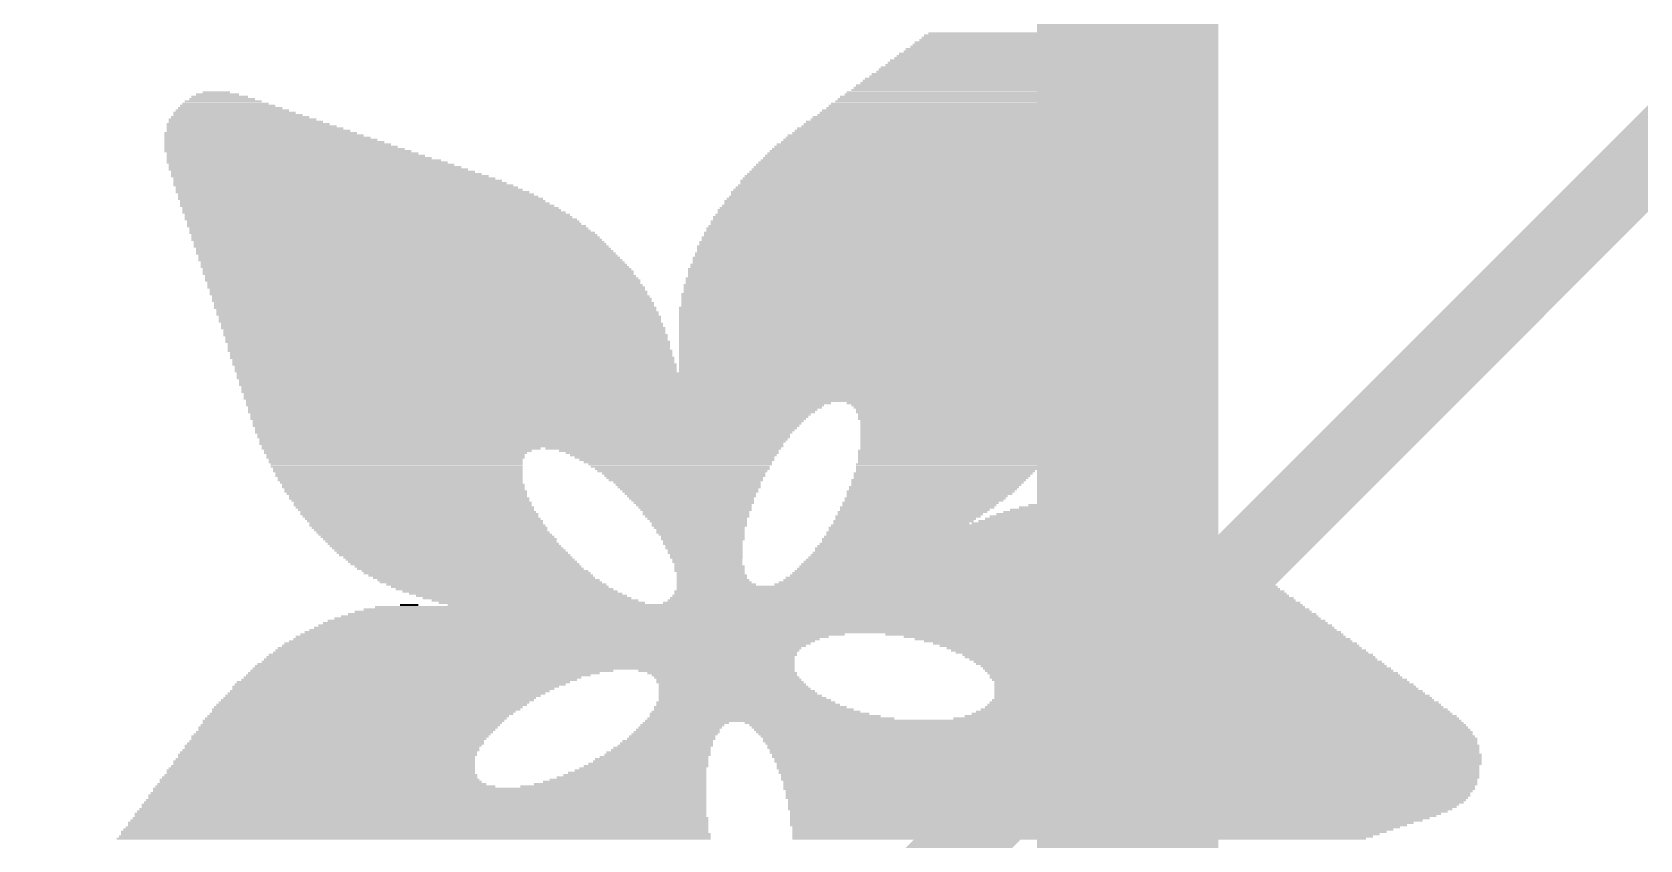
# Model space of a CAD drawing. Extents: x -0.1 to 50.9, y -0.1 to 23.
# Drawn here: x 2.67 to 8.07, y 10.89 to 13.6 of the extents above; entities that cross this region are included whole.
import ezdxf

# ---------------------------------------------------------------- set-up
doc = ezdxf.new("R2010")
doc.units = 0
for name, color, linetype in [('1', 12, 'CONTINUOUS'), ('16', 132, 'CONTINUOUS'), ('22', 6, 'CONTINUOUS')]:
    doc.layers.add(name, color=color, linetype=linetype)

# ---------------------------------------------------------------- blocks, each defined once
blk = doc.blocks.new('RECT')
blk.add_solid([(-0.5, -0.5), (0.5, -0.5), (-0.5, 0.5), (0.5, 0.5)])

msp = doc.modelspace()

# ---------------------------------------------------------------- linework, layer by layer
at = {"layer": '1', "const_width": 0.254}
msp.add_lwpolyline([(9.271, 14.351), (2.54, 7.62)], dxfattribs=at)
at = {"layer": '16', "const_width": 0.6096}
msp.add_lwpolyline([(6.35, 19.05), (6.35, 9.398)], dxfattribs=at)

# ---------------------------------------------------------------- block references
at = {"layer": '22'}
for p, xscale, yscale in [((5.9436, 13.561), 0.6324, 0.0077), ((5.9474, 13.5687), 0.6248, 0.0076), ((5.955, 13.5763), 0.6096, 0.0076), ((5.9588, 13.5839), 0.6019, 0.0076), ((5.9627, 13.5915), 0.5943, 0.0076), ((5.9703, 13.5991), 0.5791, 0.0077), ((5.9055, 13.5077), 0.7086, 0.0076), ((5.9131, 13.5153), 0.6934, 0.0076), ((5.9169, 13.5229), 0.6858, 0.0077), ((5.9207, 13.5306), 0.6781, 0.0076), ((5.9284, 13.5382), 0.6629, 0.0076), ((5.9322, 13.5458), 0.6553, 0.0076), ((5.9398, 13.5534), 0.64, 0.0076), ((5.8712, 13.4544), 0.7772, 0.0076), ((5.875, 13.462), 0.7696, 0.0076), ((5.8826, 13.4696), 0.7543, 0.0076), ((5.8864, 13.4772), 0.7467, 0.0076), ((5.8902, 13.4848), 0.7391, 0.0077), ((5.8979, 13.4925), 0.7239, 0.0076), ((5.9017, 13.5001), 0.7162, 0.0076), ((3.2881, 13.401), 0.0915, 0.0076), ((5.8331, 13.401), 0.8534, 0.0076), ((5.8407, 13.4087), 0.8382, 0.0077), ((5.8445, 13.4163), 0.8305, 0.0076), ((5.8483, 13.4239), 0.8229, 0.0076), ((5.8559, 13.4315), 0.8077, 0.0076), ((5.8598, 13.4391), 0.8001, 0.0076), ((5.8636, 13.4467), 0.7924, 0.0077), ((3.3338, 13.3477), 0.3505, 0.0076), ((3.3262, 13.3553), 0.3201, 0.0076), ((3.3185, 13.3629), 0.2896, 0.0076), ((3.3109, 13.3706), 0.259, 0.0077), ((3.3071, 13.3782), 0.221, 0.0076), ((3.2995, 13.3858), 0.1905, 0.0076), ((3.2919, 13.3934), 0.1447, 0.0076), ((5.7988, 13.3477), 0.922, 0.0076), ((5.8026, 13.3553), 0.9144, 0.0076), ((5.8064, 13.3629), 0.9067, 0.0076), ((5.814, 13.3706), 0.8915, 0.0077), ((5.8178, 13.3782), 0.8839, 0.0076), ((5.8216, 13.3858), 0.8763, 0.0076), ((5.8293, 13.3934), 0.861, 0.0076), ((3.3947, 13.2944), 0.5486, 0.0077), ((3.4062, 13.2867), 0.5715, 0.0076), ((3.3757, 13.3096), 0.4953, 0.0076), ((3.3871, 13.302), 0.5182, 0.0076), ((3.3681, 13.3172), 0.4649, 0.0076), ((3.349, 13.3325), 0.4114, 0.0077), ((3.3605, 13.3248), 0.4343, 0.0076), ((3.3414, 13.3401), 0.381, 0.0076), ((5.7569, 13.2867), 1.0058, 0.0076), ((5.7607, 13.2944), 0.9982, 0.0077), ((5.7645, 13.302), 0.9906, 0.0076), ((5.7721, 13.3096), 0.9753, 0.0076), ((5.7759, 13.3172), 0.9677, 0.0076), ((5.7835, 13.3248), 0.9525, 0.0076), ((5.7874, 13.3325), 0.9448, 0.0077), ((5.7912, 13.3401), 0.9372, 0.0076), ((3.4367, 13.2639), 0.6477, 0.0076), ((3.4595, 13.2486), 0.6934, 0.0076), ((3.471, 13.241), 0.7163, 0.0076), ((3.4481, 13.2563), 0.6705, 0.0077), ((3.4824, 13.2334), 0.7391, 0.0076), ((3.4176, 13.2791), 0.5944, 0.0076), ((3.429, 13.2715), 0.6172, 0.0076), ((5.7226, 13.2334), 1.0744, 0.0076), ((5.7264, 13.241), 1.0668, 0.0076), ((5.7302, 13.2486), 1.0591, 0.0076), ((5.734, 13.2563), 1.0515, 0.0077), ((5.7416, 13.2639), 1.0363, 0.0076), ((5.7454, 13.2715), 1.0287, 0.0076), ((5.7493, 13.2791), 1.021, 0.0076), ((3.4938, 13.2258), 0.762, 0.0076), ((3.5052, 13.2182), 0.7848, 0.0077), ((3.5281, 13.2029), 0.8306, 0.0076), ((3.5167, 13.2105), 0.8077, 0.0076), ((3.5433, 13.1953), 0.8458, 0.0076), ((3.5548, 13.1877), 0.8687, 0.0076), ((3.5662, 13.1801), 0.8915, 0.0077), ((5.6922, 13.1801), 1.1353, 0.0077), ((5.6959, 13.1877), 1.1277, 0.0076), ((5.6997, 13.1953), 1.1201, 0.0076), ((5.7035, 13.2029), 1.1125, 0.0076), ((5.7073, 13.2105), 1.1049, 0.0076), ((5.7112, 13.2182), 1.0972, 0.0077), ((5.715, 13.2258), 1.0896, 0.0076), ((3.5814, 13.1724), 0.922, 0.0076), ((3.5929, 13.1648), 0.9449, 0.0076), ((3.608, 13.1572), 0.9601, 0.0076), ((3.6195, 13.1496), 0.983, 0.0076), ((3.631, 13.142), 1.0059, 0.0077), ((3.6576, 13.1267), 1.044, 0.0076), ((3.6462, 13.1343), 1.0211, 0.0076), ((5.6654, 13.1267), 1.1887, 0.0076), ((5.6692, 13.1343), 1.1811, 0.0076), ((5.6731, 13.142), 1.1734, 0.0077), ((5.6769, 13.1496), 1.1658, 0.0076), ((5.6807, 13.1572), 1.1582, 0.0076), ((5.6845, 13.1648), 1.1506, 0.0076), ((5.6883, 13.1724), 1.143, 0.0076), ((3.669, 13.1191), 1.0668, 0.0076), ((3.6843, 13.1115), 1.082, 0.0076), ((3.7034, 13.0962), 1.1201, 0.0076), ((3.7148, 13.0886), 1.143, 0.0076), ((3.6958, 13.1039), 1.1049, 0.0077), ((3.7262, 13.081), 1.1506, 0.0076), ((3.7338, 13.0734), 1.1658, 0.0076), ((5.6426, 13.0734), 1.2344, 0.0076), ((5.6464, 13.081), 1.2268, 0.0076), ((5.6502, 13.0886), 1.2192, 0.0076), ((5.6541, 13.1039), 1.2115, 0.0077), ((5.6541, 13.0962), 1.2115, 0.0076), ((5.6579, 13.1115), 1.2039, 0.0076), ((5.6616, 13.1191), 1.1963, 0.0076), ((3.7452, 13.0658), 1.1887, 0.0077), ((3.7567, 13.0581), 1.1963, 0.0076), ((3.7643, 13.0505), 1.2116, 0.0076), ((3.7719, 13.0429), 1.2268, 0.0076), ((3.7795, 13.0353), 1.2268, 0.0076), ((3.7872, 13.0277), 1.2421, 0.0077), ((3.7948, 13.02), 1.2573, 0.0076), ((5.6235, 13.02), 1.2725, 0.0076), ((5.6273, 13.0353), 1.2649, 0.0076), ((5.6273, 13.0277), 1.2649, 0.0077), ((5.6311, 13.0429), 1.2573, 0.0076), ((5.635, 13.0505), 1.2496, 0.0076), ((5.6388, 13.0658), 1.242, 0.0077), ((5.6388, 13.0581), 1.242, 0.0076), ((3.8062, 13.0124), 1.265, 0.0076), ((3.81, 13.0048), 1.2726, 0.0076), ((3.8176, 12.9972), 1.2878, 0.0076), ((3.8291, 12.9896), 1.2954, 0.0077), ((3.8329, 12.9819), 1.303, 0.0076), ((3.8405, 12.9743), 1.3182, 0.0076), ((3.8481, 12.9667), 1.3182, 0.0076), ((5.6045, 12.9667), 1.3106, 0.0076), ((5.6083, 12.9819), 1.303, 0.0076), ((5.6083, 12.9743), 1.303, 0.0076), ((5.6121, 12.9896), 1.2954, 0.0077), ((5.616, 13.0048), 1.2877, 0.0076), ((5.616, 12.9972), 1.2877, 0.0076), ((5.6198, 13.0124), 1.2801, 0.0076), ((3.8519, 12.9591), 1.3259, 0.0076), ((3.8596, 12.9515), 1.3411, 0.0077), ((3.8672, 12.9438), 1.3411, 0.0076), ((3.871, 12.9362), 1.3487, 0.0076), ((3.8786, 12.9286), 1.364, 0.0076), ((3.8862, 12.921), 1.364, 0.0076), ((3.89, 12.9134), 1.3716, 0.0077), ((5.5892, 12.9134), 1.3411, 0.0077), ((5.593, 12.9286), 1.3335, 0.0076), ((5.593, 12.921), 1.3335, 0.0076), ((5.5969, 12.9438), 1.3258, 0.0076), ((5.5969, 12.9362), 1.3258, 0.0076), ((5.6007, 12.9515), 1.3182, 0.0077), ((5.6045, 12.9591), 1.3106, 0.0076), ((3.8938, 12.9057), 1.3792, 0.0076), ((3.9015, 12.8981), 1.3793, 0.0076), ((3.9053, 12.8905), 1.3869, 0.0076), ((3.9091, 12.8829), 1.3945, 0.0076), ((3.9167, 12.8753), 1.3944, 0.0077), ((3.9205, 12.8676), 1.402, 0.0076), ((3.9244, 12.86), 1.4097, 0.0076), ((5.5779, 12.86), 1.3639, 0.0076), ((5.5817, 12.8829), 1.3563, 0.0076), ((5.5817, 12.8753), 1.3563, 0.0077), ((5.5817, 12.8676), 1.3563, 0.0076), ((5.5855, 12.8981), 1.3487, 0.0076), ((5.5855, 12.8905), 1.3487, 0.0076), ((5.5892, 12.9057), 1.3411, 0.0076), ((3.932, 12.8524), 1.4097, 0.0076), ((3.9358, 12.8448), 1.4173, 0.0076), ((3.9396, 12.8372), 1.4249, 0.0077), ((3.951, 12.8219), 1.4326, 0.0076), ((3.9548, 12.8143), 1.4402, 0.0076), ((3.9472, 12.8295), 1.4249, 0.0076), ((3.9624, 12.8067), 1.4402, 0.0076), ((5.5664, 12.8067), 1.3868, 0.0076), ((5.5702, 12.8219), 1.3792, 0.0076), ((5.5702, 12.8143), 1.3792, 0.0076), ((5.574, 12.8448), 1.3716, 0.0076), ((5.574, 12.8372), 1.3716, 0.0077), ((5.574, 12.8295), 1.3716, 0.0076), ((5.5779, 12.8524), 1.3639, 0.0076), ((3.9662, 12.7991), 1.4478, 0.0077), ((3.9662, 12.7914), 1.4478, 0.0076), ((3.9738, 12.7838), 1.4478, 0.0076), ((3.9777, 12.7762), 1.4555, 0.0076), ((3.9815, 12.7686), 1.4631, 0.0076), ((3.9853, 12.761), 1.4554, 0.0077), ((3.9891, 12.7533), 1.463, 0.0076), ((5.5588, 12.7533), 1.402, 0.0076), ((5.5626, 12.7762), 1.3944, 0.0076), ((5.5626, 12.7686), 1.3944, 0.0076), ((5.5626, 12.761), 1.3944, 0.0077), ((5.5664, 12.7991), 1.3868, 0.0077), ((5.5664, 12.7914), 1.3868, 0.0076), ((5.5664, 12.7838), 1.3868, 0.0076), ((3.9929, 12.7457), 1.4706, 0.0076), ((3.9967, 12.7381), 1.463, 0.0076), ((4.0005, 12.7305), 1.4706, 0.0076), ((4.0005, 12.7229), 1.4706, 0.0077), ((4.012, 12.7076), 1.4783, 0.0076), ((4.012, 12.7), 1.4783, 0.0076), ((4.0082, 12.7152), 1.4707, 0.0076), ((4.0196, 12.6924), 1.4783, 0.0076), ((5.5549, 12.7229), 1.4097, 0.0077), ((5.5512, 12.7152), 1.4021, 0.0076), ((5.5512, 12.7076), 1.4021, 0.0076), ((5.5512, 12.7), 1.4021, 0.0076), ((5.5512, 12.6924), 1.4021, 0.0076), ((5.5588, 12.7457), 1.402, 0.0076), ((5.5588, 12.7381), 1.402, 0.0076), ((5.5588, 12.7305), 1.402, 0.0076), ((4.0233, 12.6771), 1.4859, 0.0076), ((4.0196, 12.6848), 1.4783, 0.0077), ((4.0271, 12.6695), 1.4783, 0.0076), ((4.0309, 12.6619), 1.4859, 0.0076), ((4.0309, 12.6543), 1.4859, 0.0076), ((4.0387, 12.6467), 1.4859, 0.0077), ((4.0387, 12.639), 1.4859, 0.0076), ((5.5474, 12.6771), 1.4097, 0.0076), ((5.5474, 12.6695), 1.4097, 0.0076), ((5.5474, 12.6619), 1.4097, 0.0076), ((5.5474, 12.6543), 1.4097, 0.0076), ((5.5474, 12.6467), 1.4097, 0.0077), ((5.5474, 12.639), 1.4097, 0.0076), ((5.5512, 12.6848), 1.4021, 0.0077), ((4.0387, 12.6314), 1.4859, 0.0076), ((4.0463, 12.6238), 1.4859, 0.0076), ((4.0463, 12.6162), 1.4859, 0.0076), ((4.0501, 12.6086), 1.4935, 0.0077), ((4.0576, 12.5857), 1.4935, 0.0076), ((4.0539, 12.6009), 1.4859, 0.0076), ((4.0539, 12.5933), 1.4859, 0.0076), ((5.5474, 12.6314), 1.4097, 0.0076), ((5.5436, 12.6238), 1.4021, 0.0076), ((5.5436, 12.6162), 1.4021, 0.0076), ((5.5436, 12.6086), 1.4021, 0.0077), ((5.5436, 12.6009), 1.4021, 0.0076), ((5.5436, 12.5933), 1.4021, 0.0076), ((5.5436, 12.5857), 1.4021, 0.0076), ((4.0614, 12.5781), 1.4859, 0.0076), ((4.0614, 12.5705), 1.4859, 0.0077), ((4.0652, 12.5628), 1.4935, 0.0076), ((4.069, 12.5552), 1.4859, 0.0076), ((4.069, 12.5476), 1.4859, 0.0076), ((4.069, 12.54), 1.4859, 0.0076), ((4.0729, 12.5324), 1.4936, 0.0077), ((5.5436, 12.5781), 1.4021, 0.0076), ((5.5398, 12.5705), 1.3945, 0.0077), ((5.5398, 12.5628), 1.3945, 0.0076), ((5.5398, 12.5552), 1.3945, 0.0076), ((5.5398, 12.5476), 1.3945, 0.0076), ((5.5398, 12.54), 1.3945, 0.0076), ((5.536, 12.5324), 1.3869, 0.0077), ((4.0806, 12.5095), 1.4935, 0.0076), ((4.0768, 12.5247), 1.4859, 0.0076), ((4.0768, 12.5171), 1.4859, 0.0076), ((4.0844, 12.5019), 1.4859, 0.0076), ((4.0844, 12.4943), 1.4859, 0.0077), ((4.0882, 12.4866), 1.4935, 0.0076), ((4.0919, 12.479), 1.4859, 0.0076), ((5.536, 12.5247), 1.3869, 0.0076), ((5.536, 12.5171), 1.3869, 0.0076), ((5.536, 12.5095), 1.3869, 0.0076), ((5.5321, 12.5019), 1.3792, 0.0076), ((5.5321, 12.4943), 1.3792, 0.0077), ((5.5321, 12.4866), 1.3792, 0.0076), ((5.5321, 12.479), 1.3792, 0.0076), ((4.0919, 12.4714), 1.4859, 0.0076), ((4.0919, 12.4638), 1.4859, 0.0076), ((4.7854, 12.4562), 2.8575, 0.0077), ((4.7854, 12.4485), 2.8575, 0.0076), ((4.7816, 12.4409), 2.8499, 0.0076), ((4.7854, 12.4333), 2.8423, 0.0076), ((4.7854, 12.4257), 2.8423, 0.0076), ((5.5283, 12.4714), 1.3716, 0.0076), ((5.5283, 12.4638), 1.3716, 0.0076), ((4.7816, 12.4181), 2.8347, 0.0077), ((4.7854, 12.4104), 2.827, 0.0076), ((4.7854, 12.4028), 2.827, 0.0076), ((4.7816, 12.3952), 2.8194, 0.0076), ((4.7854, 12.3876), 2.8118, 0.0076), ((4.7854, 12.38), 2.8118, 0.0077), ((4.7816, 12.3723), 2.8041, 0.0076), ((4.3586, 12.3495), 1.9431, 0.0076), ((4.3701, 12.3571), 1.966, 0.0076), ((4.7854, 12.3647), 2.7965, 0.0076), ((4.3586, 12.3419), 1.9279, 0.0077), ((4.351, 12.3342), 1.9126, 0.0076), ((4.3472, 12.3266), 1.905, 0.0076), ((4.3434, 12.319), 1.8822, 0.0076), ((5.7912, 12.3571), 0.7696, 0.0076), ((5.7988, 12.3495), 0.7544, 0.0076), ((5.8026, 12.3419), 0.7467, 0.0077), ((5.8026, 12.3342), 0.7315, 0.0076), ((5.8026, 12.3266), 0.7315, 0.0076), ((5.8026, 12.319), 0.7163, 0.0076), ((4.3357, 12.3038), 1.8669, 0.0077), ((4.3396, 12.3114), 1.8746, 0.0076), ((4.3358, 12.2961), 1.8516, 0.0076), ((4.332, 12.2885), 1.844, 0.0076), ((4.3282, 12.2809), 1.8364, 0.0076), ((4.3282, 12.2733), 1.8212, 0.0076), ((4.3243, 12.2657), 1.8135, 0.0077), ((5.8026, 12.3114), 0.7163, 0.0076), ((5.7988, 12.3038), 0.7087, 0.0077), ((5.8026, 12.2961), 0.7011, 0.0076), ((5.7988, 12.2885), 0.6934, 0.0076), ((5.7988, 12.2809), 0.6934, 0.0076), ((5.795, 12.2733), 0.6858, 0.0076), ((5.795, 12.2657), 0.6858, 0.0077), ((4.3205, 12.258), 1.8059, 0.0076), ((4.3205, 12.2504), 1.7907, 0.0076), ((4.3205, 12.2428), 1.7907, 0.0076), ((4.3205, 12.2352), 1.7755, 0.0076), ((4.3167, 12.2276), 1.7679, 0.0077), ((4.3129, 12.2199), 1.7602, 0.0076), ((4.3167, 12.2123), 1.7526, 0.0076), ((5.7797, 12.2199), 0.6553, 0.0076), ((5.7797, 12.2123), 0.6553, 0.0076), ((5.7912, 12.258), 0.6782, 0.0076), ((5.7912, 12.2504), 0.6782, 0.0076), ((5.7874, 12.2428), 0.6706, 0.0076), ((5.7874, 12.2352), 0.6706, 0.0076), ((5.7836, 12.2276), 0.663, 0.0077), ((3.9091, 12.2047), 0.9373, 0.0076), ((3.8977, 12.1971), 0.8991, 0.0076), ((3.8901, 12.1895), 0.8839, 0.0077), ((3.8901, 12.1818), 0.8687, 0.0076), ((3.8901, 12.1742), 0.8687, 0.0076), ((3.89, 12.1666), 0.8534, 0.0076), ((3.89, 12.159), 0.8534, 0.0076), ((4.7892, 12.2047), 0.7925, 0.0076), ((4.8083, 12.1971), 0.7391, 0.0076), ((4.8197, 12.1895), 0.7163, 0.0077), ((4.8235, 12.1818), 0.6934, 0.0076), ((4.8273, 12.1742), 0.6706, 0.0076), ((4.8349, 12.1666), 0.6554, 0.0076), ((4.8387, 12.159), 0.6324, 0.0076), ((5.7683, 12.1971), 0.6477, 0.0076), ((5.7683, 12.1895), 0.6477, 0.0077), ((5.7645, 12.1818), 0.6401, 0.0076), ((5.7608, 12.1742), 0.6325, 0.0076), ((5.7569, 12.1666), 0.6248, 0.0076), ((5.7569, 12.159), 0.6248, 0.0076), ((5.7759, 12.2047), 0.6477, 0.0076), ((3.8938, 12.1514), 0.8458, 0.0077), ((3.8938, 12.1437), 0.8458, 0.0076), ((3.8976, 12.1361), 0.8382, 0.0076), ((3.8976, 12.1285), 0.8382, 0.0076), ((3.9015, 12.1209), 0.8305, 0.0076), ((3.9015, 12.1133), 0.8305, 0.0077), ((3.9053, 12.1056), 0.8229, 0.0076), ((3.9053, 12.098), 0.8229, 0.0076), ((4.8463, 12.1514), 0.6172, 0.0077), ((4.8463, 12.1437), 0.602, 0.0076), ((4.854, 12.1361), 0.5867, 0.0076), ((4.854, 12.1285), 0.5715, 0.0076), ((4.8578, 12.1209), 0.5487, 0.0076), ((4.8616, 12.1133), 0.541, 0.0077), ((4.8616, 12.1056), 0.5258, 0.0076), ((4.8654, 12.098), 0.5182, 0.0076), ((5.715, 12.098), 0.5868, 0.0076), ((5.7302, 12.1209), 0.6019, 0.0076), ((5.7265, 12.1133), 0.5943, 0.0077), ((5.7227, 12.1056), 0.5867, 0.0076), ((5.7493, 12.1514), 0.6248, 0.0077), ((5.7455, 12.1437), 0.6172, 0.0076), ((5.7417, 12.1361), 0.6096, 0.0076), ((5.7379, 12.1285), 0.602, 0.0076), ((3.9091, 12.0904), 0.8153, 0.0076), ((3.9167, 12.0828), 0.8154, 0.0076), ((3.9167, 12.0752), 0.8154, 0.0077), ((3.9205, 12.0675), 0.8078, 0.0076), ((3.9243, 12.0599), 0.8154, 0.0076), ((3.9282, 12.0523), 0.8077, 0.0076), ((3.932, 12.0447), 0.8001, 0.0076), ((4.8692, 12.0904), 0.4953, 0.0076), ((4.873, 12.0828), 0.4876, 0.0076), ((4.8768, 12.0752), 0.48, 0.0077), ((4.8768, 12.0675), 0.4648, 0.0076), ((4.8806, 12.0599), 0.4572, 0.0076), ((4.8806, 12.0523), 0.442, 0.0076), ((4.8845, 12.0447), 0.4343, 0.0076), ((5.6884, 12.0599), 0.5639, 0.0076), ((5.6846, 12.0523), 0.5563, 0.0076), ((5.6769, 12.0447), 0.541, 0.0076), ((5.6997, 12.0752), 0.5715, 0.0077), ((5.6959, 12.0675), 0.5639, 0.0076), ((5.7073, 12.0828), 0.5715, 0.0076), ((5.7112, 12.0904), 0.5792, 0.0076), ((3.9358, 12.0371), 0.8077, 0.0077), ((3.9396, 12.0294), 0.8001, 0.0076), ((3.9472, 12.0218), 0.8001, 0.0076), ((3.9472, 12.0142), 0.8001, 0.0076), ((3.9548, 12.0066), 0.8001, 0.0076), ((3.9586, 11.999), 0.7924, 0.0077), ((3.9663, 11.9913), 0.7925, 0.0076), ((4.8845, 12.0371), 0.4191, 0.0077), ((4.8883, 12.0294), 0.4115, 0.0076), ((4.8921, 12.0218), 0.4039, 0.0076), ((4.8921, 12.0142), 0.3887, 0.0076), ((4.8959, 12.0066), 0.381, 0.0076), ((4.8997, 11.999), 0.3734, 0.0077), ((4.8997, 11.9913), 0.3581, 0.0076), ((5.6273, 11.9913), 0.5029, 0.0076), ((5.6426, 12.0066), 0.5182, 0.0076), ((5.635, 11.999), 0.503, 0.0077), ((5.6541, 12.0218), 0.5257, 0.0076), ((5.6503, 12.0142), 0.5181, 0.0076), ((5.6693, 12.0371), 0.541, 0.0077), ((5.6655, 12.0294), 0.5334, 0.0076), ((6.1684, 11.9913), 0.4724, 0.0076), ((6.1684, 11.999), 0.4268, 0.0077), ((6.1684, 12.0066), 0.3658, 0.0076), ((6.1646, 12.0142), 0.2972, 0.0076), ((6.1646, 12.0218), 0.221, 0.0076), ((6.1608, 12.0294), 0.0762, 0.0076), ((3.9701, 11.9837), 0.8001, 0.0076), ((3.9739, 11.9761), 0.7925, 0.0076), ((3.9815, 11.9685), 0.7925, 0.0076), ((3.9891, 11.9609), 0.7925, 0.0077), ((3.9929, 11.9532), 0.7848, 0.0076), ((3.9967, 11.9456), 0.7924, 0.0076), ((4.0044, 11.938), 0.7925, 0.0076), ((4.8997, 11.9837), 0.3581, 0.0076), ((4.9035, 11.9761), 0.3505, 0.0076), ((4.9035, 11.9685), 0.3353, 0.0076), ((4.9073, 11.9609), 0.3276, 0.0077), ((4.9111, 11.9532), 0.32, 0.0076), ((4.9111, 11.9456), 0.32, 0.0076), ((4.9111, 11.938), 0.3048, 0.0076), ((5.9436, 11.938), 1.1964, 0.0076), ((5.9398, 11.9456), 1.1734, 0.0076), ((5.5969, 11.9609), 0.4724, 0.0077), ((5.5893, 11.9532), 0.4572, 0.0076), ((5.6122, 11.9761), 0.4877, 0.0076), ((5.6045, 11.9685), 0.4724, 0.0076), ((5.6198, 11.9837), 0.4877, 0.0076), ((6.1684, 11.9532), 0.6858, 0.0076), ((6.1684, 11.9609), 0.64, 0.0077), ((6.1722, 11.9685), 0.602, 0.0076), ((6.1684, 11.9761), 0.5638, 0.0076), ((6.1684, 11.9837), 0.5182, 0.0076), ((4.0082, 11.9304), 0.7849, 0.0076), ((4.0158, 11.9228), 0.7849, 0.0077), ((4.0233, 11.9151), 0.7849, 0.0076), ((4.031, 11.9075), 0.7848, 0.0076), ((4.0386, 11.8999), 0.7848, 0.0076), ((4.0424, 11.8923), 0.7772, 0.0076), ((4.0501, 11.8847), 0.7773, 0.0077), ((4.9149, 11.9304), 0.2972, 0.0076), ((4.9149, 11.9228), 0.2972, 0.0077), ((4.9187, 11.9151), 0.2896, 0.0076), ((4.9226, 11.9075), 0.2819, 0.0076), ((4.9226, 11.8999), 0.2819, 0.0076), ((4.9226, 11.8923), 0.2667, 0.0076), ((4.9226, 11.8847), 0.2667, 0.0077), ((5.9817, 11.8847), 1.3335, 0.0077), ((5.9703, 11.8999), 1.2954, 0.0076), ((5.9779, 11.8923), 1.3106, 0.0076), ((5.9665, 11.9075), 1.2725, 0.0076), ((5.9588, 11.9228), 1.2421, 0.0077), ((5.9627, 11.9151), 1.2497, 0.0076), ((5.9512, 11.9304), 1.2116, 0.0076), ((4.0576, 11.877), 0.7773, 0.0076), ((4.0653, 11.8694), 0.7772, 0.0076), ((4.0729, 11.8618), 0.7772, 0.0076), ((4.0805, 11.8542), 0.7772, 0.0076), ((4.0882, 11.8466), 0.7773, 0.0077), ((4.0996, 11.8389), 0.7696, 0.0076), ((4.1072, 11.8313), 0.7696, 0.0076), ((4.9264, 11.877), 0.2591, 0.0076), ((4.9264, 11.8694), 0.2591, 0.0076), ((4.9302, 11.8618), 0.2515, 0.0076), ((4.9302, 11.8542), 0.2515, 0.0076), ((4.934, 11.8466), 0.2439, 0.0077), ((4.934, 11.8389), 0.2439, 0.0076), ((4.9378, 11.8313), 0.2362, 0.0076), ((5.997, 11.8313), 1.4555, 0.0076), ((5.997, 11.8389), 1.4401, 0.0076), ((5.997, 11.8466), 1.4249, 0.0077), ((5.9931, 11.8542), 1.4021, 0.0076), ((5.9931, 11.8618), 1.3869, 0.0076), ((5.9855, 11.8694), 1.3716, 0.0076), ((5.9817, 11.877), 1.3488, 0.0076), ((4.1148, 11.8237), 0.7696, 0.0076), ((4.1224, 11.8161), 0.7696, 0.0076), ((4.1339, 11.8085), 0.762, 0.0077), ((4.1415, 11.8008), 0.762, 0.0076), ((4.1567, 11.7932), 0.762, 0.0076), ((4.1643, 11.7856), 0.762, 0.0076), ((4.1758, 11.778), 0.7544, 0.0076), ((4.9378, 11.8237), 0.2362, 0.0076), ((4.9416, 11.8161), 0.2286, 0.0076), ((4.9454, 11.8085), 0.2362, 0.0077), ((4.9454, 11.8008), 0.2362, 0.0076), ((4.9454, 11.7932), 0.2362, 0.0076), ((4.9492, 11.7856), 0.2286, 0.0076), ((4.953, 11.778), 0.2362, 0.0076), ((6.0084, 11.778), 1.585, 0.0076), ((6.0084, 11.7856), 1.5697, 0.0076), ((6.0046, 11.7932), 1.5469, 0.0076), ((6.0046, 11.8008), 1.5316, 0.0076), ((6.0008, 11.8085), 1.5087, 0.0077), ((6.0008, 11.8161), 1.4935, 0.0076), ((6.0008, 11.8237), 1.4783, 0.0076), ((4.1872, 11.7704), 0.7468, 0.0077), ((4.2024, 11.7627), 0.7467, 0.0076), ((4.21, 11.7551), 0.7467, 0.0076), ((4.2291, 11.7475), 0.7392, 0.0076), ((4.2405, 11.7399), 0.7315, 0.0076), ((4.2557, 11.7323), 0.7315, 0.0077), ((4.2748, 11.7246), 0.7239, 0.0076), ((5.8522, 11.7246), 2.0498, 0.0076), ((4.953, 11.7704), 0.2362, 0.0077), ((4.9568, 11.7627), 0.2438, 0.0076), ((5.8445, 11.7399), 2.0193, 0.0076), ((5.8483, 11.7323), 2.0269, 0.0077), ((4.9607, 11.7551), 0.2515, 0.0076), ((4.9683, 11.7475), 0.2667, 0.0076), ((6.0046, 11.7475), 1.684, 0.0076), ((6.0046, 11.7551), 1.6535, 0.0076), ((6.0084, 11.7627), 1.6307, 0.0076), ((6.0046, 11.7704), 1.6078, 0.0077), ((5.3835, 11.6713), 3.1242, 0.0076), ((3.9358, 11.6789), 0.0609, 0.0076), ((4.2938, 11.717), 0.7163, 0.0076), ((4.3129, 11.7094), 0.7087, 0.0076), ((4.332, 11.7018), 0.701, 0.0076), ((4.3586, 11.6942), 0.6935, 0.0077), ((4.3815, 11.6865), 0.6934, 0.0076), ((5.5017, 11.6789), 2.8727, 0.0076), ((5.8598, 11.6865), 2.1412, 0.0076), ((5.8598, 11.6942), 2.1108, 0.0077), ((5.8598, 11.7018), 2.0955, 0.0076), ((5.856, 11.7094), 2.0726, 0.0076), ((5.856, 11.717), 2.0574, 0.0076), ((5.334, 11.618), 3.3756, 0.0077), ((5.3378, 11.6256), 3.3528, 0.0076), ((5.3417, 11.6332), 3.3147, 0.0076), ((5.3493, 11.6408), 3.2843, 0.0076), ((5.3569, 11.6484), 3.2537, 0.0076), ((5.3607, 11.6561), 3.2156, 0.0077), ((5.3721, 11.6637), 3.1776, 0.0076), ((4.431, 11.5646), 1.7679, 0.0076), ((4.4501, 11.5722), 1.7907, 0.0076), ((4.4844, 11.5799), 1.8288, 0.0077), ((5.3264, 11.5875), 3.4824, 0.0076), ((5.3264, 11.5951), 3.4518, 0.0076), ((5.3302, 11.6027), 3.429, 0.0076), ((5.334, 11.6103), 3.4062, 0.0076), ((6.3056, 11.5799), 1.5393, 0.0077), ((6.3399, 11.5722), 1.4859, 0.0076), ((6.3665, 11.5646), 1.463, 0.0076), ((4.3434, 11.5037), 1.7754, 0.0077), ((4.351, 11.5113), 1.7755, 0.0076), ((4.3586, 11.5189), 1.7603, 0.0076), ((4.3663, 11.5265), 1.7602, 0.0076), ((4.3739, 11.5341), 1.7602, 0.0076), ((4.3891, 11.5418), 1.7602, 0.0077), ((4.4005, 11.5494), 1.7679, 0.0076), ((4.4158, 11.557), 1.7678, 0.0076), ((6.3856, 11.557), 1.4402, 0.0076), ((6.4085, 11.5494), 1.4249, 0.0076), ((6.4237, 11.5418), 1.4097, 0.0077), ((6.4389, 11.5341), 1.3944, 0.0076), ((6.4542, 11.5265), 1.3945, 0.0076), ((6.4656, 11.5189), 1.3868, 0.0076), ((6.4846, 11.5113), 1.3792, 0.0076), ((6.4923, 11.5037), 1.3793, 0.0077), ((3.9853, 11.4503), 1.1811, 0.0076), ((4.0119, 11.4579), 1.2192, 0.0076), ((4.3205, 11.4656), 1.8211, 0.0077), ((4.3243, 11.4732), 1.8135, 0.0076), ((4.3281, 11.4808), 1.8059, 0.0076), ((4.3357, 11.4884), 1.7907, 0.0076), ((4.3396, 11.496), 1.783, 0.0076), ((4.9683, 11.4579), 0.5257, 0.0076), ((4.9873, 11.4503), 0.503, 0.0076), ((6.5037, 11.496), 1.3716, 0.0076), ((6.5189, 11.4884), 1.3716, 0.0076), ((6.5265, 11.4808), 1.3716, 0.0076), ((6.538, 11.4732), 1.364, 0.0076), ((6.5494, 11.4656), 1.3716, 0.0077), ((6.557, 11.4579), 1.3716, 0.0076), ((6.5685, 11.4503), 1.3793, 0.0076), ((3.8824, 11.397), 1.082, 0.0076), ((3.8901, 11.4046), 1.0973, 0.0076), ((3.9053, 11.4122), 1.1125, 0.0076), ((3.9167, 11.4198), 1.1202, 0.0076), ((3.9358, 11.4275), 1.1277, 0.0077), ((3.9472, 11.4351), 1.1354, 0.0076), ((3.9662, 11.4427), 1.1582, 0.0076), ((4.995, 11.4427), 0.4877, 0.0076), ((5.0026, 11.4351), 0.4877, 0.0076), ((5.0102, 11.4275), 0.4877, 0.0077), ((5.014, 11.4198), 0.4953, 0.0076), ((5.0254, 11.4046), 0.503, 0.0076), ((5.0292, 11.397), 0.5106, 0.0076), ((5.0216, 11.4122), 0.4953, 0.0076), ((6.5761, 11.4427), 1.3792, 0.0076), ((6.5799, 11.4351), 1.3868, 0.0076), ((6.5913, 11.4275), 1.3944, 0.0077), ((6.599, 11.4198), 1.3945, 0.0076), ((6.6066, 11.4122), 1.4097, 0.0076), ((6.6104, 11.4046), 1.4173, 0.0076), ((6.6142, 11.397), 1.4249, 0.0076), ((3.81, 11.3436), 1.044, 0.0076), ((3.8176, 11.3513), 1.0439, 0.0077), ((3.8291, 11.3589), 1.0515, 0.0076), ((3.8367, 11.3665), 1.0516, 0.0076), ((3.8481, 11.3741), 1.0592, 0.0076), ((3.8595, 11.3817), 1.0668, 0.0076), ((3.871, 11.3894), 1.0744, 0.0077), ((5.0673, 11.3513), 0.602, 0.0077), ((5.0749, 11.3436), 0.6172, 0.0076), ((5.0368, 11.3894), 0.5258, 0.0077), ((5.0406, 11.3817), 0.5334, 0.0076), ((5.0635, 11.3589), 0.5792, 0.0076), ((5.0483, 11.3741), 0.5487, 0.0076), ((5.0559, 11.3665), 0.5639, 0.0076), ((6.6408, 11.3436), 1.524, 0.0076), ((6.6409, 11.3513), 1.5087, 0.0077), ((6.6371, 11.3589), 1.4859, 0.0076), ((6.6218, 11.3894), 1.4402, 0.0077), ((6.6256, 11.3817), 1.4478, 0.0076), ((6.6332, 11.3741), 1.463, 0.0076), ((6.6371, 11.3665), 1.4707, 0.0076), ((3.749, 11.2903), 1.0135, 0.0076), ((3.7567, 11.2979), 1.0135, 0.0076), ((3.7643, 11.3055), 1.0134, 0.0076), ((3.7758, 11.3132), 1.0211, 0.0077), ((3.7833, 11.3208), 1.0211, 0.0076), ((3.791, 11.3284), 1.0363, 0.0076), ((3.7986, 11.336), 1.0363, 0.0076), ((6.0998, 11.2903), 2.7432, 0.0076), ((5.1511, 11.2979), 0.8306, 0.0076), ((5.1131, 11.3132), 0.7391, 0.0077), ((5.1321, 11.3055), 0.7772, 0.0076), ((5.1016, 11.3208), 0.701, 0.0076), ((5.094, 11.3284), 0.6706, 0.0076), ((5.0826, 11.336), 0.6477, 0.0076), ((6.6142, 11.2979), 1.6993, 0.0076), ((6.6294, 11.3055), 1.6536, 0.0076), ((6.6332, 11.3132), 1.6154, 0.0077), ((6.637, 11.3208), 1.5926, 0.0076), ((6.6409, 11.3284), 1.5697, 0.0076), ((6.6409, 11.336), 1.5393, 0.0076), ((3.7033, 11.237), 0.9982, 0.0077), ((3.7109, 11.2446), 0.9983, 0.0076), ((3.7186, 11.2522), 0.9982, 0.0076), ((3.73, 11.2674), 1.0058, 0.0076), ((3.7262, 11.2598), 0.9982, 0.0076), ((3.7376, 11.2751), 1.0058, 0.0077), ((3.7452, 11.2827), 1.0059, 0.0076), ((4.8197, 11.237), 0.2895, 0.0077), ((4.8273, 11.2446), 0.2896, 0.0076), ((4.8349, 11.2522), 0.2896, 0.0076), ((4.8387, 11.2598), 0.282, 0.0076), ((4.8464, 11.2674), 0.2819, 0.0076), ((4.854, 11.2751), 0.2819, 0.0077), ((4.8654, 11.2827), 0.2896, 0.0076), ((6.2713, 11.2827), 2.4155, 0.0076), ((6.2827, 11.2751), 2.408, 0.0077), ((6.2904, 11.2674), 2.4079, 0.0076), ((6.298, 11.2598), 2.4079, 0.0076), ((6.3056, 11.2522), 2.4079, 0.0076), ((6.3094, 11.2446), 2.4003, 0.0076), ((6.317, 11.237), 2.4003, 0.0077), ((3.6652, 11.1836), 0.9982, 0.0076), ((3.6729, 11.1912), 0.9983, 0.0076), ((3.6805, 11.2065), 0.9982, 0.0076), ((3.6767, 11.1989), 0.9906, 0.0077), ((3.6881, 11.2141), 0.9982, 0.0076), ((3.6919, 11.2217), 0.9906, 0.0076), ((3.6995, 11.2293), 0.9906, 0.0076), ((4.774, 11.1836), 0.3505, 0.0076), ((4.7816, 11.1912), 0.3353, 0.0076), ((4.7854, 11.1989), 0.3277, 0.0077), ((4.7968, 11.2065), 0.32, 0.0076), ((4.8006, 11.2141), 0.3124, 0.0076), ((4.8044, 11.2217), 0.3048, 0.0076), ((4.8159, 11.2293), 0.2971, 0.0076), ((6.3247, 11.2293), 2.4003, 0.0076), ((6.3247, 11.2217), 2.4003, 0.0076), ((6.3285, 11.2141), 2.3927, 0.0076), ((6.3361, 11.2065), 2.3927, 0.0076), ((6.3361, 11.1989), 2.3927, 0.0077), ((6.3399, 11.1912), 2.3851, 0.0076), ((6.3399, 11.1836), 2.3851, 0.0076), ((3.6423, 11.1303), 1.0287, 0.0076), ((3.6462, 11.1379), 1.0211, 0.0076), ((3.65, 11.1531), 1.0134, 0.0076), ((3.65, 11.1455), 1.0134, 0.0076), ((3.6538, 11.1608), 1.0058, 0.0077), ((3.6614, 11.176), 1.0058, 0.0076), ((3.6576, 11.1684), 0.9982, 0.0076), ((4.7206, 11.1303), 0.4268, 0.0076), ((4.7321, 11.1379), 0.4191, 0.0076), ((4.7397, 11.1455), 0.4039, 0.0076), ((4.7473, 11.1531), 0.3886, 0.0076), ((4.7511, 11.1608), 0.381, 0.0077), ((4.7587, 11.1684), 0.3658, 0.0076), ((4.7702, 11.176), 0.3581, 0.0076), ((6.3475, 11.176), 2.3851, 0.0076), ((6.3475, 11.1684), 2.3851, 0.0076), ((6.3513, 11.1608), 2.3774, 0.0077), ((6.3513, 11.1531), 2.3774, 0.0076), ((6.3551, 11.1455), 2.3698, 0.0076), ((6.3513, 11.1379), 2.3622, 0.0076), ((6.3513, 11.1303), 2.3622, 0.0076), ((3.6423, 11.0769), 1.1049, 0.0076), ((3.6348, 11.0922), 1.0745, 0.0076), ((3.6386, 11.0846), 1.0821, 0.0077), ((3.6348, 11.0998), 1.0591, 0.0076), ((3.6386, 11.1074), 1.0515, 0.0076), ((3.6386, 11.1227), 1.0363, 0.0077), ((3.6386, 11.115), 1.0363, 0.0076), ((4.6444, 11.0769), 0.5792, 0.0076), ((4.6597, 11.0846), 0.5487, 0.0077), ((4.6711, 11.0922), 0.5258, 0.0076), ((4.6825, 11.0998), 0.503, 0.0076), ((4.694, 11.1074), 0.4801, 0.0076), ((4.7016, 11.115), 0.4649, 0.0076), ((4.713, 11.1227), 0.442, 0.0077), ((6.3551, 11.1227), 2.3546, 0.0077), ((6.3551, 11.115), 2.3546, 0.0076), ((6.3589, 11.1074), 2.347, 0.0076), ((6.3589, 11.0998), 2.347, 0.0076), ((6.3551, 11.0922), 2.3394, 0.0076), ((6.3589, 11.0846), 2.3318, 0.0077), ((6.3589, 11.0769), 2.3318, 0.0076), ((3.9929, 11.0236), 1.8822, 0.0076), ((3.9967, 11.0388), 1.8746, 0.0076), ((3.9967, 11.0312), 1.8746, 0.0076), ((4.0006, 11.0465), 1.8669, 0.0077), ((4.0044, 11.0617), 1.8593, 0.0076), ((4.0044, 11.0541), 1.8593, 0.0076), ((3.6538, 11.0693), 1.143, 0.0076), ((4.6216, 11.0693), 0.6249, 0.0076), ((6.3551, 11.0693), 2.3241, 0.0076), ((6.3551, 11.0617), 2.3241, 0.0076), ((6.3551, 11.0541), 2.3088, 0.0076), ((6.3513, 11.0465), 2.3012, 0.0077), ((6.3513, 11.0388), 2.3012, 0.0076), ((6.3475, 11.0312), 2.2936, 0.0076), ((6.3475, 11.0236), 2.2784, 0.0076), ((3.9739, 10.9779), 1.9203, 0.0076), ((3.9739, 10.9703), 1.9203, 0.0077), ((3.9777, 10.9855), 1.9127, 0.0076), ((3.9815, 10.9931), 1.905, 0.0076), ((3.9853, 11.0084), 1.8974, 0.0077), ((3.9853, 11.0007), 1.8974, 0.0076), ((3.9891, 11.016), 1.8898, 0.0076), ((6.3246, 10.9931), 2.2326, 0.0076), ((6.3437, 11.016), 2.2707, 0.0076), ((6.3361, 11.0084), 2.2555, 0.0077), ((6.3323, 11.0007), 2.2479, 0.0076), ((6.3208, 10.9855), 2.2098, 0.0076), ((6.3094, 10.9779), 2.1869, 0.0076), ((6.3018, 10.9703), 2.1717, 0.0077), ((3.9548, 10.9169), 1.9736, 0.0076), ((3.9586, 10.9093), 1.9812, 0.0076), ((3.9586, 10.9245), 1.966, 0.0076), ((3.9624, 10.9322), 1.9584, 0.0077), ((3.9663, 10.9474), 1.9507, 0.0076), ((3.9663, 10.9398), 1.9507, 0.0076), ((3.9701, 10.955), 1.9431, 0.0076), ((3.9739, 10.9626), 1.9355, 0.0076), ((6.2903, 10.9626), 2.1488, 0.0076), ((6.2789, 10.955), 2.126, 0.0076), ((6.2522, 10.9398), 2.0726, 0.0076), ((6.2637, 10.9474), 2.0955, 0.0076), ((6.2446, 10.9322), 2.0422, 0.0077), ((6.2103, 10.9093), 1.9736, 0.0076), ((6.2332, 10.9245), 2.0193, 0.0076), ((6.2218, 10.9169), 1.9965, 0.0076), ((3.951, 10.8941), 1.9964, 0.0077), ((3.9548, 10.9017), 1.9888, 0.0076), ((6.1989, 10.9017), 1.9507, 0.0076), ((6.1875, 10.8941), 1.9279, 0.0077)]:
    msp.add_blockref('RECT', p, dxfattribs=dict(at, xscale=xscale, yscale=yscale))

doc.saveas('drawing.dxf')
